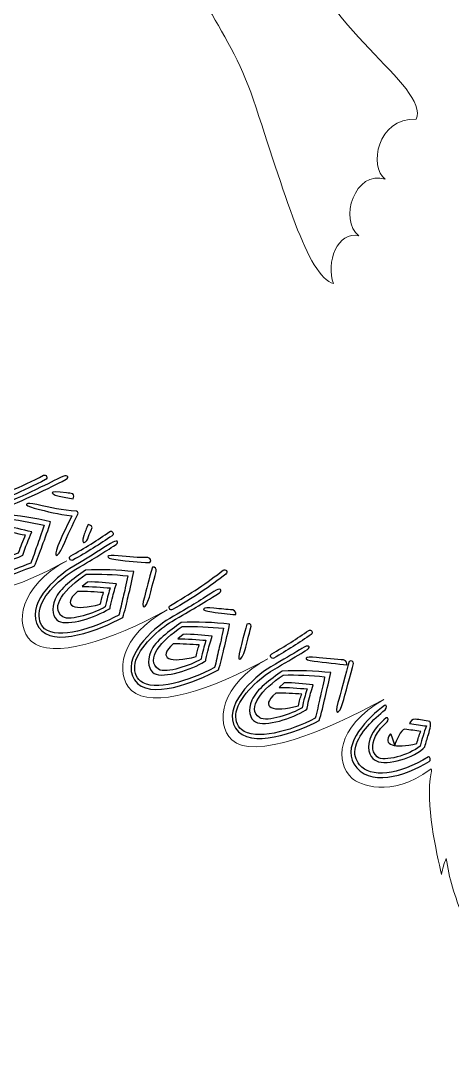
# Model space of a CAD drawing. Header units: centimetres. Extents: x -27.2 to 31.2, y -37.1 to 12.1.
# Drawn here: x -20.56 to -17.2, y -19.87 to -11.71 of the extents above; entities that cross this region are included whole.
import ezdxf

# ---------------------------------------------------------------- set-up
doc = ezdxf.new("R2010")
doc.units = ezdxf.units.CM
doc.header["$MEASUREMENT"] = 0
doc.layers.add('engrav 3', color=7, linetype='Continuous')
doc.layers.add('layer 3', color=7, linetype='Continuous')

msp = doc.modelspace()

# ---------------------------------------------------------------- linework, layer by layer
at = {"layer": 'engrav 3'}
for points, knots in [([(-20.52395, -15.71906), (-20.58523, -15.70758), (-20.67481, -15.68644), (-20.73947, -15.68077), (-20.73947, -15.68077), (-20.73947, -15.68077), (-20.69532, -15.65087), (-20.69532, -15.65087), (-20.69532, -15.65087), (-20.6169, -15.65769), (-20.54637, -15.67883), (-20.47313, -15.69435), (-20.47313, -15.69435), (-20.49865, -15.7549), (-20.52289, -15.81386), (-20.54281, -15.87673), (-20.54281, -15.87673), (-20.54281, -15.87673), (-20.55343, -15.88182), (-20.55343, -15.88182), (-20.55343, -15.88182), (-20.65627, -15.93104), (-20.88324, -15.97603), (-20.95189, -15.92418), (-20.95189, -15.92418), (-20.99073, -15.89875), (-21.00133, -15.82699), (-20.95926, -15.75545), (-20.95926, -15.75545), (-20.91458, -15.67656), (-20.80028, -15.61163), (-20.70022, -15.55709), (-20.70022, -15.55709), (-20.5782, -15.56534), (-20.44682, -15.5898), (-20.32666, -15.61636), (-20.32666, -15.61636), (-20.34484, -15.67344), (-20.37056, -15.74657), (-20.39209, -15.80374), (-20.39209, -15.80374), (-20.40861, -15.84757), (-20.43057, -15.91719), (-20.45219, -15.96086), (-20.45219, -15.96086), (-20.56163, -16.00203), (-20.73568, -16.07525), (-20.87738, -16.08891), (-20.87738, -16.08891), (-20.97282, -16.09811), (-21.0536, -16.08028), (-21.09004, -16.00741), (-21.09004, -16.00741), (-21.13443, -15.91866), (-21.10847, -15.8243), (-21.05318, -15.74145), (-21.05318, -15.74145), (-20.9837, -15.63738), (-20.86792, -15.55148), (-20.78719, -15.51775), (-20.78719, -15.51775), (-20.67575, -15.47126), (-20.5658, -15.425), (-20.48215, -15.385), (-20.48215, -15.385), (-20.36086, -15.32699), (-20.32004, -15.30567), (-20.2498, -15.27054), (-20.2498, -15.27054), (-20.19482, -15.24166), (-20.1775, -15.26758), (-20.20685, -15.28501), (-20.20685, -15.28501), (-20.29709, -15.33341), (-20.32204, -15.34537), (-20.47576, -15.41665), (-20.47576, -15.41665), (-20.57124, -15.46093), (-20.67318, -15.5029), (-20.77432, -15.54358), (-20.77432, -15.54358), (-20.83563, -15.56823), (-20.92643, -15.63447), (-20.98712, -15.70244), (-20.98712, -15.70244), (-21.02725, -15.74739), (-21.05638, -15.80118), (-21.06983, -15.85316), (-21.06983, -15.85316), (-21.09705, -15.95852), (-21.05802, -16.04461), (-20.94555, -16.05767), (-20.94555, -16.05767), (-20.82225, -16.07199), (-20.63953, -15.9985), (-20.48144, -15.93834), (-20.48144, -15.93834), (-20.46245, -15.89943), (-20.44708, -15.8421), (-20.43267, -15.80393), (-20.43267, -15.80393), (-20.41793, -15.76473), (-20.39748, -15.70614), (-20.37741, -15.64302), (-20.37741, -15.64302), (-20.4807, -15.62066), (-20.59237, -15.59752), (-20.69737, -15.58993), (-20.69737, -15.58993), (-20.86994, -15.67545), (-21.01469, -15.80935), (-20.91498, -15.89705), (-20.91498, -15.89705), (-20.85943, -15.93906), (-20.66244, -15.89771), (-20.57831, -15.86116), (-20.57831, -15.86116), (-20.5624, -15.81195), (-20.54392, -15.76654), (-20.52395, -15.71906)], [0, 0, 0, 0, 0.0322581, 0.0322581, 0.0322581, 0.0322581, 0.0645161, 0.0645161, 0.0645161, 0.0645161, 0.0967742, 0.0967742, 0.0967742, 0.0967742, 0.1290323, 0.1290323, 0.1290323, 0.1290323, 0.1612903, 0.1612903, 0.1612903, 0.1612903, 0.1935484, 0.1935484, 0.1935484, 0.1935484, 0.2258065, 0.2258065, 0.2258065, 0.2258065, 0.2580645, 0.2580645, 0.2580645, 0.2580645, 0.2903226, 0.2903226, 0.2903226, 0.2903226, 0.3225806, 0.3225806, 0.3225806, 0.3225806, 0.3548387, 0.3548387, 0.3548387, 0.3548387, 0.3870968, 0.3870968, 0.3870968, 0.3870968, 0.4193548, 0.4193548, 0.4193548, 0.4193548, 0.4516129, 0.4516129, 0.4516129, 0.4516129, 0.483871, 0.483871, 0.483871, 0.483871, 0.516129, 0.516129, 0.516129, 0.516129, 0.5483871, 0.5483871, 0.5483871, 0.5483871, 0.5806452, 0.5806452, 0.5806452, 0.5806452, 0.6129032, 0.6129032, 0.6129032, 0.6129032, 0.6451613, 0.6451613, 0.6451613, 0.6451613, 0.6774194, 0.6774194, 0.6774194, 0.6774194, 0.7096774, 0.7096774, 0.7096774, 0.7096774, 0.7419355, 0.7419355, 0.7419355, 0.7419355, 0.7741935, 0.7741935, 0.7741935, 0.7741935, 0.8064516, 0.8064516, 0.8064516, 0.8064516, 0.8387097, 0.8387097, 0.8387097, 0.8387097, 0.8709677, 0.8709677, 0.8709677, 0.8709677, 0.9032258, 0.9032258, 0.9032258, 0.9032258, 0.9354839, 0.9354839, 0.9354839, 0.9354839, 1, 1, 1, 1]), ([(-20.94383, -15.50165), (-20.95296, -15.50515), (-20.95766, -15.51586), (-20.95437, -15.52555), (-20.95437, -15.52555), (-20.95107, -15.53524), (-20.94098, -15.54024), (-20.93185, -15.53674), (-20.93185, -15.53674), (-20.84292, -15.50255), (-20.73762, -15.46003), (-20.62871, -15.41203), (-20.62871, -15.41203), (-20.54173, -15.37371), (-20.45204, -15.33171), (-20.36605, -15.28742), (-20.36605, -15.28742), (-20.35733, -15.28295), (-20.35367, -15.27176), (-20.35788, -15.2625), (-20.35788, -15.2625), (-20.36209, -15.25324), (-20.37262, -15.24935), (-20.38134, -15.25382), (-20.38134, -15.25382), (-20.46631, -15.29758), (-20.55546, -15.33933), (-20.6422, -15.37754), (-20.6422, -15.37754), (-20.7509, -15.42544), (-20.85559, -15.46772), (-20.94383, -15.50165)], [0, 0, 0, 0, 0.1111111, 0.1111111, 0.1111111, 0.1111111, 0.2222222, 0.2222222, 0.2222222, 0.2222222, 0.3333333, 0.3333333, 0.3333333, 0.3333333, 0.4444444, 0.4444444, 0.4444444, 0.4444444, 0.5555556, 0.5555556, 0.5555556, 0.5555556, 0.6666667, 0.6666667, 0.6666667, 0.6666667, 0.7777778, 0.7777778, 0.7777778, 0.7777778, 1, 1, 1, 1]), ([(-20.22227, -15.42518), (-20.33926, -15.40503), (-20.35558, -15.36775), (-20.20258, -15.39069), (-20.20258, -15.39069), (-20.18605, -15.39317), (-20.16964, -15.39552), (-20.15335, -15.39774), (-20.15335, -15.39774), (-20.14732, -15.40843), (-20.14194, -15.42336), (-20.15206, -15.43727), (-20.15206, -15.43727), (-20.15206, -15.43727), (-20.22227, -15.42518), (-20.22227, -15.42518)], [0, 0, 0, 0, 0.2, 0.2, 0.2, 0.2, 0.4, 0.4, 0.4, 0.4, 0.6, 0.6, 0.6, 0.6, 1, 1, 1, 1]), ([(-20.45404, -15.50944), (-20.55103, -15.4852), (-20.52394, -15.45949), (-20.43367, -15.48216), (-20.43367, -15.48216), (-20.32047, -15.51059), (-20.23974, -15.52418), (-20.1249, -15.53459), (-20.1249, -15.53459), (-20.11479, -15.54047), (-20.11102, -15.54793), (-20.11351, -15.55652), (-20.11351, -15.55652), (-20.15565, -15.63935), (-20.1947, -15.72192), (-20.23082, -15.80784), (-20.23082, -15.80784), (-20.27136, -15.90426), (-20.31117, -15.90195), (-20.26996, -15.80409), (-20.26996, -15.80409), (-20.24411, -15.74272), (-20.21421, -15.6755), (-20.16051, -15.57001), (-20.16051, -15.57001), (-20.27267, -15.55818), (-20.34389, -15.53696), (-20.45404, -15.50944)], [0, 0, 0, 0, 0.125, 0.125, 0.125, 0.125, 0.25, 0.25, 0.25, 0.25, 0.375, 0.375, 0.375, 0.375, 0.5, 0.5, 0.5, 0.5, 0.625, 0.625, 0.625, 0.625, 0.75, 0.75, 0.75, 0.75, 1, 1, 1, 1]), ([(-20.06764, -15.72378), (-20.0586, -15.69546), (-20.04862, -15.66902), (-20.03523, -15.63745), (-20.03523, -15.63745), (-20.02171, -15.63944), (-20.00997, -15.64547), (-20.00335, -15.66027), (-20.00335, -15.66027), (-20.01488, -15.68755), (-20.0249, -15.71309), (-20.0308, -15.73156), (-20.0308, -15.73156), (-20.04314, -15.78063), (-20.0962, -15.81054), (-20.06764, -15.72378)], [0, 0, 0, 0, 0.2, 0.2, 0.2, 0.2, 0.4, 0.4, 0.4, 0.4, 0.6, 0.6, 0.6, 0.6, 1, 1, 1, 1]), ([(-19.72224, -16.19914), (-19.73385, -16.24476), (-19.74805, -16.31669), (-19.76477, -16.36281), (-19.76477, -16.36281), (-19.93909, -16.45439), (-20.30953, -16.60781), (-20.41917, -16.43945), (-20.41917, -16.43945), (-20.52734, -16.27335), (-20.30849, -16.0564), (-20.145, -15.96119), (-20.145, -15.96119), (-19.98222, -15.8664), (-19.93263, -15.82927), (-19.86059, -15.78529), (-19.86059, -15.78529), (-19.80915, -15.74964), (-19.78911, -15.77321), (-19.81635, -15.79421), (-19.81635, -15.79421), (-19.92634, -15.86159), (-19.95995, -15.88826), (-20.12941, -15.98521), (-20.12941, -15.98521), (-20.24604, -16.05193), (-20.39456, -16.18839), (-20.41378, -16.31072), (-20.41378, -16.31072), (-20.4223, -16.36487), (-20.40974, -16.42113), (-20.37324, -16.4497), (-20.37324, -16.4497), (-20.26382, -16.53527), (-19.99318, -16.44854), (-19.79627, -16.34411), (-19.79627, -16.34411), (-19.78166, -16.30309), (-19.77264, -16.2442), (-19.76251, -16.20442), (-19.76251, -16.20442), (-19.75214, -16.16364), (-19.73825, -16.10285), (-19.72522, -16.03764), (-19.72522, -16.03764), (-19.8302, -16.02848), (-19.9436, -16.01963), (-20.04869, -16.02537), (-20.04869, -16.02537), (-20.21066, -16.13216), (-20.33977, -16.28348), (-20.23121, -16.35799), (-20.23121, -16.35799), (-20.17147, -16.39268), (-19.9804, -16.32669), (-19.90086, -16.27974), (-19.90086, -16.27974), (-19.88828, -16.21826), (-19.8765, -16.17894), (-19.86497, -16.14046), (-19.86497, -16.14046), (-19.86497, -16.14046), (-19.8624, -16.13173), (-19.8624, -16.13173), (-19.8624, -16.13173), (-19.9245, -16.12806), (-20.01575, -16.11837), (-20.08056, -16.12096), (-20.08056, -16.12096), (-20.08056, -16.12096), (-20.04, -16.08566), (-20.04, -16.08566), (-20.04, -16.08566), (-19.96138, -16.0825), (-19.88904, -16.09458), (-19.81466, -16.10073), (-19.81466, -16.10073), (-19.81466, -16.10073), (-19.82521, -16.13652), (-19.82521, -16.13652), (-19.82521, -16.13652), (-19.83698, -16.17589), (-19.84894, -16.21601), (-19.86217, -16.28195), (-19.86217, -16.28195), (-19.86217, -16.28195), (-19.8639, -16.2907), (-19.8639, -16.2907), (-19.8639, -16.2907), (-19.8639, -16.2907), (-19.87391, -16.2971), (-19.87391, -16.2971), (-19.87391, -16.2971), (-19.97061, -16.359), (-20.19106, -16.43239), (-20.26487, -16.3896), (-20.26487, -16.3896), (-20.30622, -16.36923), (-20.32602, -16.29544), (-20.29208, -16.21904), (-20.29208, -16.21904), (-20.25631, -16.13504), (-20.14848, -16.05998), (-20.05508, -15.99312), (-20.05508, -15.99312), (-19.93303, -15.98587), (-19.79993, -15.99354), (-19.67774, -16.00472), (-19.67774, -16.00472), (-19.68954, -16.06372), (-19.7071, -16.13959), (-19.72224, -16.19914)], [0, 0, 0, 0, 0.0344828, 0.0344828, 0.0344828, 0.0344828, 0.0689655, 0.0689655, 0.0689655, 0.0689655, 0.1034483, 0.1034483, 0.1034483, 0.1034483, 0.137931, 0.137931, 0.137931, 0.137931, 0.1724138, 0.1724138, 0.1724138, 0.1724138, 0.2068966, 0.2068966, 0.2068966, 0.2068966, 0.2413793, 0.2413793, 0.2413793, 0.2413793, 0.2758621, 0.2758621, 0.2758621, 0.2758621, 0.3103448, 0.3103448, 0.3103448, 0.3103448, 0.3448276, 0.3448276, 0.3448276, 0.3448276, 0.3793103, 0.3793103, 0.3793103, 0.3793103, 0.4137931, 0.4137931, 0.4137931, 0.4137931, 0.4482759, 0.4482759, 0.4482759, 0.4482759, 0.4827586, 0.4827586, 0.4827586, 0.4827586, 0.5172414, 0.5172414, 0.5172414, 0.5172414, 0.5517241, 0.5517241, 0.5517241, 0.5517241, 0.5862069, 0.5862069, 0.5862069, 0.5862069, 0.6206897, 0.6206897, 0.6206897, 0.6206897, 0.6551724, 0.6551724, 0.6551724, 0.6551724, 0.6896552, 0.6896552, 0.6896552, 0.6896552, 0.7241379, 0.7241379, 0.7241379, 0.7241379, 0.7586207, 0.7586207, 0.7586207, 0.7586207, 0.7931034, 0.7931034, 0.7931034, 0.7931034, 0.8275862, 0.8275862, 0.8275862, 0.8275862, 0.862069, 0.862069, 0.862069, 0.862069, 0.8965517, 0.8965517, 0.8965517, 0.8965517, 0.9310345, 0.9310345, 0.9310345, 0.9310345, 1, 1, 1, 1]), ([(-20.17023, -15.88198), (-20.17881, -15.88673), (-20.18214, -15.89801), (-20.17767, -15.90712), (-20.17767, -15.90712), (-20.17319, -15.91623), (-20.16257, -15.91976), (-20.15399, -15.91501), (-20.15399, -15.91501), (-20.09909, -15.88452), (-20.04577, -15.85327), (-19.99489, -15.82173), (-19.99489, -15.82173), (-19.94365, -15.78999), (-19.89394, -15.7574), (-19.8466, -15.72454), (-19.8466, -15.72454), (-19.83848, -15.71889), (-19.83619, -15.70729), (-19.84151, -15.69867), (-19.84151, -15.69867), (-19.84683, -15.69005), (-19.85775, -15.68761), (-19.86587, -15.69326), (-19.86587, -15.69326), (-19.91258, -15.72568), (-19.96177, -15.75793), (-20.01264, -15.78944), (-20.01264, -15.78944), (-20.06448, -15.82158), (-20.11731, -15.85259), (-20.17023, -15.88198)], [0, 0, 0, 0, 0.1111111, 0.1111111, 0.1111111, 0.1111111, 0.2222222, 0.2222222, 0.2222222, 0.2222222, 0.3333333, 0.3333333, 0.3333333, 0.3333333, 0.4444444, 0.4444444, 0.4444444, 0.4444444, 0.5555556, 0.5555556, 0.5555556, 0.5555556, 0.6666667, 0.6666667, 0.6666667, 0.6666667, 0.7777778, 0.7777778, 0.7777778, 0.7777778, 1, 1, 1, 1]), ([(-19.55364, -15.93409), (-19.64773, -15.93366), (-19.71679, -15.92277), (-19.81732, -15.91077), (-19.81732, -15.91077), (-19.91628, -15.89896), (-19.89214, -15.86999), (-19.80007, -15.88108), (-19.80007, -15.88108), (-19.71373, -15.89148), (-19.64484, -15.89591), (-19.56819, -15.89578), (-19.56819, -15.89578), (-19.54694, -15.90201), (-19.53918, -15.9164), (-19.55364, -15.93409)], [0, 0, 0, 0, 0.2, 0.2, 0.2, 0.2, 0.4, 0.4, 0.4, 0.4, 0.6, 0.6, 0.6, 0.6, 1, 1, 1, 1]), ([(-19.50443, -16.00468), (-19.52859, -16.08502), (-19.54254, -16.15363), (-19.55695, -16.2026), (-19.55695, -16.2026), (-19.58665, -16.3035), (-19.62643, -16.30625), (-19.59624, -16.20387), (-19.59624, -16.20387), (-19.57982, -16.14823), (-19.56361, -16.06263), (-19.53287, -15.97012), (-19.53287, -15.97012), (-19.51315, -15.96593), (-19.50225, -15.98046), (-19.50443, -16.00468)], [0, 0, 0, 0, 0.2, 0.2, 0.2, 0.2, 0.4, 0.4, 0.4, 0.4, 0.6, 0.6, 0.6, 0.6, 1, 1, 1, 1]), ([(-19.3939, -16.2682), (-19.40245, -16.27305), (-19.40569, -16.28434), (-19.40112, -16.29342), (-19.40112, -16.29342), (-19.39656, -16.30249), (-19.38592, -16.30593), (-19.37738, -16.30109), (-19.37738, -16.30109), (-19.30136, -16.2579), (-19.22701, -16.21214), (-19.15658, -16.16517), (-19.15658, -16.16517), (-19.08683, -16.11867), (-19.02087, -16.07099), (-18.96086, -16.02339), (-18.96086, -16.02339), (-18.95308, -16.01722), (-18.95147, -16.00549), (-18.95729, -15.99722), (-18.95729, -15.99722), (-18.9631, -15.98895), (-18.97415, -15.98725), (-18.98193, -15.99342), (-18.98193, -15.99342), (-19.04176, -16.04088), (-19.1069, -16.088), (-19.17529, -16.1336), (-19.17529, -16.1336), (-19.24526, -16.18027), (-19.31887, -16.22557), (-19.3939, -16.2682)], [0, 0, 0, 0, 0.1111111, 0.1111111, 0.1111111, 0.1111111, 0.2222222, 0.2222222, 0.2222222, 0.2222222, 0.3333333, 0.3333333, 0.3333333, 0.3333333, 0.4444444, 0.4444444, 0.4444444, 0.4444444, 0.5555556, 0.5555556, 0.5555556, 0.5555556, 0.6666667, 0.6666667, 0.6666667, 0.6666667, 0.7777778, 0.7777778, 0.7777778, 0.7777778, 1, 1, 1, 1]), ([(-19.9142, -16.16819), (-19.92662, -16.19867), (-19.93116, -16.21977), (-19.93958, -16.25844), (-19.93958, -16.25844), (-20.13968, -16.31423), (-20.24687, -16.27372), (-20.11743, -16.16014), (-20.11743, -16.16014), (-20.04867, -16.15805), (-19.97552, -16.16441), (-19.9142, -16.16819)], [0, 0, 0, 0, 0.25, 0.25, 0.25, 0.25, 0.5, 0.5, 0.5, 0.5, 1, 1, 1, 1]), ([(-18.97644, -16.60744), (-18.98805, -16.65306), (-19.00225, -16.72498), (-19.01897, -16.77111), (-19.01897, -16.77111), (-19.19329, -16.86269), (-19.56373, -17.01611), (-19.67337, -16.84774), (-19.67337, -16.84774), (-19.78154, -16.68164), (-19.53618, -16.4485), (-19.3992, -16.36949), (-19.3992, -16.36949), (-19.22978, -16.27174), (-19.18306, -16.2422), (-19.05572, -16.16095), (-19.05572, -16.16095), (-19.00429, -16.12533), (-18.98424, -16.1489), (-19.01148, -16.16991), (-19.01148, -16.16991), (-19.16916, -16.27013), (-19.21477, -16.29459), (-19.38361, -16.39351), (-19.38361, -16.39351), (-19.47248, -16.44556), (-19.64296, -16.59432), (-19.66798, -16.71901), (-19.66798, -16.71901), (-19.67876, -16.77273), (-19.66394, -16.82943), (-19.62744, -16.85799), (-19.62744, -16.85799), (-19.51802, -16.94357), (-19.24738, -16.85683), (-19.05047, -16.7524), (-19.05047, -16.7524), (-19.03586, -16.71138), (-19.02684, -16.6525), (-19.01671, -16.61271), (-19.01671, -16.61271), (-19.00634, -16.57193), (-18.99245, -16.51114), (-18.97942, -16.44594), (-18.97942, -16.44594), (-19.0844, -16.43677), (-19.1978, -16.42792), (-19.30289, -16.43367), (-19.30289, -16.43367), (-19.46486, -16.54045), (-19.59397, -16.69178), (-19.48541, -16.76628), (-19.48541, -16.76628), (-19.42567, -16.80098), (-19.2346, -16.73499), (-19.15506, -16.68804), (-19.15506, -16.68804), (-19.14248, -16.62655), (-19.1307, -16.58724), (-19.11917, -16.54876), (-19.11917, -16.54876), (-19.11917, -16.54876), (-19.1166, -16.54002), (-19.1166, -16.54002), (-19.1166, -16.54002), (-19.1787, -16.53636), (-19.26995, -16.52667), (-19.33476, -16.52925), (-19.33476, -16.52925), (-19.33476, -16.52925), (-19.2942, -16.49395), (-19.2942, -16.49395), (-19.2942, -16.49395), (-19.21558, -16.49079), (-19.14324, -16.50288), (-19.06886, -16.50903), (-19.06886, -16.50903), (-19.06886, -16.50903), (-19.07941, -16.54481), (-19.07941, -16.54481), (-19.07941, -16.54481), (-19.09118, -16.58419), (-19.10314, -16.62431), (-19.11637, -16.69024), (-19.11637, -16.69024), (-19.11637, -16.69024), (-19.1181, -16.699), (-19.1181, -16.699), (-19.1181, -16.699), (-19.1181, -16.699), (-19.12811, -16.7054), (-19.12811, -16.7054), (-19.12811, -16.7054), (-19.22481, -16.76729), (-19.44526, -16.84069), (-19.51907, -16.79789), (-19.51907, -16.79789), (-19.56042, -16.77752), (-19.58022, -16.70373), (-19.54628, -16.62734), (-19.54628, -16.62734), (-19.51051, -16.54333), (-19.40268, -16.46827), (-19.30928, -16.40142), (-19.30928, -16.40142), (-19.18723, -16.39416), (-19.05413, -16.40183), (-18.93194, -16.41302), (-18.93194, -16.41302), (-18.94374, -16.47201), (-18.9613, -16.54788), (-18.97644, -16.60744)], [0, 0, 0, 0, 0.0344828, 0.0344828, 0.0344828, 0.0344828, 0.0689655, 0.0689655, 0.0689655, 0.0689655, 0.1034483, 0.1034483, 0.1034483, 0.1034483, 0.137931, 0.137931, 0.137931, 0.137931, 0.1724138, 0.1724138, 0.1724138, 0.1724138, 0.2068966, 0.2068966, 0.2068966, 0.2068966, 0.2413793, 0.2413793, 0.2413793, 0.2413793, 0.2758621, 0.2758621, 0.2758621, 0.2758621, 0.3103448, 0.3103448, 0.3103448, 0.3103448, 0.3448276, 0.3448276, 0.3448276, 0.3448276, 0.3793103, 0.3793103, 0.3793103, 0.3793103, 0.4137931, 0.4137931, 0.4137931, 0.4137931, 0.4482759, 0.4482759, 0.4482759, 0.4482759, 0.4827586, 0.4827586, 0.4827586, 0.4827586, 0.5172414, 0.5172414, 0.5172414, 0.5172414, 0.5517241, 0.5517241, 0.5517241, 0.5517241, 0.5862069, 0.5862069, 0.5862069, 0.5862069, 0.6206897, 0.6206897, 0.6206897, 0.6206897, 0.6551724, 0.6551724, 0.6551724, 0.6551724, 0.6896552, 0.6896552, 0.6896552, 0.6896552, 0.7241379, 0.7241379, 0.7241379, 0.7241379, 0.7586207, 0.7586207, 0.7586207, 0.7586207, 0.7931034, 0.7931034, 0.7931034, 0.7931034, 0.8275862, 0.8275862, 0.8275862, 0.8275862, 0.862069, 0.862069, 0.862069, 0.862069, 0.8965517, 0.8965517, 0.8965517, 0.8965517, 0.9310345, 0.9310345, 0.9310345, 0.9310345, 1, 1, 1, 1]), ([(-18.88368, -16.33969), (-18.94397, -16.33563), (-18.99973, -16.32763), (-19.07152, -16.31906), (-19.07152, -16.31906), (-19.17048, -16.30726), (-19.14636, -16.2783), (-19.05427, -16.28938), (-19.05427, -16.28938), (-19.0005, -16.29587), (-18.95406, -16.30004), (-18.90817, -16.30223), (-18.90817, -16.30223), (-18.88372, -16.31229), (-18.88227, -16.32667), (-18.88368, -16.33969)], [0, 0, 0, 0, 0.2, 0.2, 0.2, 0.2, 0.4, 0.4, 0.4, 0.4, 0.6, 0.6, 0.6, 0.6, 1, 1, 1, 1]), ([(-18.7639, -16.43094), (-18.78485, -16.50353), (-18.79781, -16.56563), (-18.81115, -16.6109), (-18.81115, -16.6109), (-18.84085, -16.71179), (-18.88065, -16.71454), (-18.85044, -16.61217), (-18.85044, -16.61217), (-18.83575, -16.56247), (-18.82267, -16.4948), (-18.79818, -16.415), (-18.79818, -16.415), (-18.77993, -16.40398), (-18.76691, -16.41489), (-18.7639, -16.43094)], [0, 0, 0, 0, 0.2, 0.2, 0.2, 0.2, 0.4, 0.4, 0.4, 0.4, 0.6, 0.6, 0.6, 0.6, 1, 1, 1, 1]), ([(-18.60434, -16.64571), (-18.61288, -16.65059), (-18.61609, -16.66193), (-18.61149, -16.671), (-18.61149, -16.671), (-18.60689, -16.68007), (-18.59622, -16.68347), (-18.58767, -16.67859), (-18.58767, -16.67859), (-18.53723, -16.64975), (-18.48697, -16.61948), (-18.43763, -16.58823), (-18.43763, -16.58823), (-18.38863, -16.55723), (-18.34113, -16.52558), (-18.29593, -16.49386), (-18.29593, -16.49386), (-18.28784, -16.48817), (-18.28562, -16.47658), (-18.29098, -16.46799), (-18.29098, -16.46799), (-18.29633, -16.45941), (-18.30726, -16.45705), (-18.31534, -16.46273), (-18.31534, -16.46273), (-18.36064, -16.49453), (-18.40769, -16.52588), (-18.45567, -16.55624), (-18.45567, -16.55624), (-18.5038, -16.58673), (-18.55362, -16.6167), (-18.60434, -16.64571)], [0, 0, 0, 0, 0.1111111, 0.1111111, 0.1111111, 0.1111111, 0.2222222, 0.2222222, 0.2222222, 0.2222222, 0.3333333, 0.3333333, 0.3333333, 0.3333333, 0.4444444, 0.4444444, 0.4444444, 0.4444444, 0.5555556, 0.5555556, 0.5555556, 0.5555556, 0.6666667, 0.6666667, 0.6666667, 0.6666667, 0.7777778, 0.7777778, 0.7777778, 0.7777778, 1, 1, 1, 1]), ([(-19.1684, -16.57648), (-19.18082, -16.60697), (-19.18536, -16.62807), (-19.19378, -16.66673), (-19.19378, -16.66673), (-19.39388, -16.72253), (-19.50107, -16.68201), (-19.37163, -16.56844), (-19.37163, -16.56844), (-19.30287, -16.56634), (-19.22972, -16.5727), (-19.1684, -16.57648)], [0, 0, 0, 0, 0.25, 0.25, 0.25, 0.25, 0.5, 0.5, 0.5, 0.5, 1, 1, 1, 1]), ([(-18.18894, -16.98567), (-18.20055, -17.03129), (-18.21767, -17.12022), (-18.23439, -17.16635), (-18.23439, -17.16635), (-18.40872, -17.25793), (-18.77623, -17.39432), (-18.88587, -17.22598), (-18.88587, -17.22598), (-18.99402, -17.05988), (-18.74868, -16.82674), (-18.6117, -16.74773), (-18.6117, -16.74773), (-18.50503, -16.68619), (-18.44776, -16.65025), (-18.38689, -16.6143), (-18.38689, -16.6143), (-18.37986, -16.61015), (-18.3772, -16.60835), (-18.36925, -16.60328), (-18.36925, -16.60328), (-18.31783, -16.56767), (-18.29778, -16.59124), (-18.32501, -16.61224), (-18.32501, -16.61224), (-18.35088, -16.62753), (-18.36509, -16.63609), (-18.37524, -16.64214), (-18.37524, -16.64214), (-18.43849, -16.67979), (-18.49523, -16.71265), (-18.59611, -16.77174), (-18.59611, -16.77174), (-18.68496, -16.8238), (-18.85546, -16.97256), (-18.88048, -17.09725), (-18.88048, -17.09725), (-18.89126, -17.15097), (-18.87644, -17.20768), (-18.83994, -17.23623), (-18.83994, -17.23623), (-18.73053, -17.3218), (-18.4628, -17.25207), (-18.26589, -17.14764), (-18.26589, -17.14764), (-18.25129, -17.10662), (-18.23934, -17.03073), (-18.22921, -16.99095), (-18.22921, -16.99095), (-18.21883, -16.95017), (-18.20495, -16.88938), (-18.19191, -16.82417), (-18.19191, -16.82417), (-18.2969, -16.81501), (-18.4103, -16.80616), (-18.51539, -16.8119), (-18.51539, -16.8119), (-18.67736, -16.91869), (-18.80646, -17.07001), (-18.69791, -17.14452), (-18.69791, -17.14452), (-18.63817, -17.17921), (-18.4471, -17.11322), (-18.36756, -17.06627), (-18.36756, -17.06627), (-18.35498, -17.00479), (-18.3432, -16.96547), (-18.33167, -16.92699), (-18.33167, -16.92699), (-18.33167, -16.92699), (-18.3291, -16.91826), (-18.3291, -16.91826), (-18.3291, -16.91826), (-18.3912, -16.91459), (-18.48244, -16.9049), (-18.54726, -16.90749), (-18.54726, -16.90749), (-18.54726, -16.90749), (-18.5067, -16.87219), (-18.5067, -16.87219), (-18.5067, -16.87219), (-18.42808, -16.86903), (-18.35574, -16.88111), (-18.28136, -16.88727), (-18.28136, -16.88727), (-18.28136, -16.88727), (-18.29191, -16.92305), (-18.29191, -16.92305), (-18.29191, -16.92305), (-18.30368, -16.96242), (-18.31564, -17.00254), (-18.32887, -17.06848), (-18.32887, -17.06848), (-18.32887, -17.06848), (-18.3306, -17.07723), (-18.3306, -17.07723), (-18.3306, -17.07723), (-18.3306, -17.07723), (-18.34061, -17.08363), (-18.34061, -17.08363), (-18.34061, -17.08363), (-18.43731, -17.14553), (-18.65776, -17.21893), (-18.73157, -17.17613), (-18.73157, -17.17613), (-18.77292, -17.15576), (-18.79272, -17.08197), (-18.75877, -17.00557), (-18.75877, -17.00557), (-18.72301, -16.92157), (-18.61517, -16.84651), (-18.52178, -16.77965), (-18.52178, -16.77965), (-18.39973, -16.7724), (-18.26663, -16.78007), (-18.14444, -16.79125), (-18.14444, -16.79125), (-18.15624, -16.85025), (-18.1738, -16.92612), (-18.18894, -16.98567)], [0, 0, 0, 0, 0.0322581, 0.0322581, 0.0322581, 0.0322581, 0.0645161, 0.0645161, 0.0645161, 0.0645161, 0.0967742, 0.0967742, 0.0967742, 0.0967742, 0.1290323, 0.1290323, 0.1290323, 0.1290323, 0.1612903, 0.1612903, 0.1612903, 0.1612903, 0.1935484, 0.1935484, 0.1935484, 0.1935484, 0.2258065, 0.2258065, 0.2258065, 0.2258065, 0.2580645, 0.2580645, 0.2580645, 0.2580645, 0.2903226, 0.2903226, 0.2903226, 0.2903226, 0.3225806, 0.3225806, 0.3225806, 0.3225806, 0.3548387, 0.3548387, 0.3548387, 0.3548387, 0.3870968, 0.3870968, 0.3870968, 0.3870968, 0.4193548, 0.4193548, 0.4193548, 0.4193548, 0.4516129, 0.4516129, 0.4516129, 0.4516129, 0.483871, 0.483871, 0.483871, 0.483871, 0.516129, 0.516129, 0.516129, 0.516129, 0.5483871, 0.5483871, 0.5483871, 0.5483871, 0.5806452, 0.5806452, 0.5806452, 0.5806452, 0.6129032, 0.6129032, 0.6129032, 0.6129032, 0.6451613, 0.6451613, 0.6451613, 0.6451613, 0.6774194, 0.6774194, 0.6774194, 0.6774194, 0.7096774, 0.7096774, 0.7096774, 0.7096774, 0.7419355, 0.7419355, 0.7419355, 0.7419355, 0.7741935, 0.7741935, 0.7741935, 0.7741935, 0.8064516, 0.8064516, 0.8064516, 0.8064516, 0.8387097, 0.8387097, 0.8387097, 0.8387097, 0.8709677, 0.8709677, 0.8709677, 0.8709677, 0.9032258, 0.9032258, 0.9032258, 0.9032258, 0.9354839, 0.9354839, 0.9354839, 0.9354839, 1, 1, 1, 1]), ([(-18.01916, -16.73022), (-18.07945, -16.72616), (-18.20148, -16.71118), (-18.27327, -16.70263), (-18.27327, -16.70263), (-18.37221, -16.69082), (-18.34809, -16.66187), (-18.25602, -16.67294), (-18.25602, -16.67294), (-18.20226, -16.67941), (-18.08954, -16.69056), (-18.04365, -16.69275), (-18.04365, -16.69275), (-18.01919, -16.70281), (-18.01775, -16.7172), (-18.01916, -16.73022)], [0, 0, 0, 0, 0.2, 0.2, 0.2, 0.2, 0.4, 0.4, 0.4, 0.4, 0.6, 0.6, 0.6, 0.6, 1, 1, 1, 1]), ([(-17.96636, -16.72053), (-17.98731, -16.79312), (-18.03589, -16.97877), (-18.0492, -17.02398), (-18.0492, -17.02398), (-18.07885, -17.12484), (-18.11866, -17.12757), (-18.08848, -17.02525), (-18.08848, -17.02525), (-18.07384, -16.97559), (-18.02513, -16.78439), (-18.00064, -16.70459), (-18.00064, -16.70459), (-17.98239, -16.69357), (-17.96937, -16.70448), (-17.96636, -16.72053)], [0, 0, 0, 0, 0.2, 0.2, 0.2, 0.2, 0.4, 0.4, 0.4, 0.4, 0.6, 0.6, 0.6, 0.6, 1, 1, 1, 1]), ([(-18.37015, -16.96005), (-18.38257, -16.99054), (-18.38712, -17.01164), (-18.39554, -17.0503), (-18.39554, -17.0503), (-18.59564, -17.1061), (-18.70282, -17.06558), (-18.57339, -16.952), (-18.57339, -16.952), (-18.50462, -16.94991), (-18.43148, -16.95627), (-18.37015, -16.96005)], [0, 0, 0, 0, 0.25, 0.25, 0.25, 0.25, 0.5, 0.5, 0.5, 0.5, 1, 1, 1, 1]), ([(-17.37808, -17.48585), (-17.56339, -17.59871), (-17.85292, -17.68956), (-17.96451, -17.50307), (-17.96451, -17.50307), (-18.05749, -17.34764), (-17.85373, -17.14074), (-17.72466, -17.04708), (-17.72466, -17.04708), (-17.71066, -17.03782), (-17.70255, -17.069), (-17.72063, -17.08245), (-17.72063, -17.08245), (-17.81118, -17.15157), (-17.92159, -17.26372), (-17.94936, -17.36514), (-17.94936, -17.36514), (-17.96685, -17.42908), (-17.94999, -17.47242), (-17.91988, -17.51005), (-17.91988, -17.51005), (-17.83631, -17.61461), (-17.61577, -17.59196), (-17.38387, -17.44963), (-17.38387, -17.44963), (-17.36999, -17.44404), (-17.36009, -17.47747), (-17.37808, -17.48585)], [0, 0, 0, 0, 0.125, 0.125, 0.125, 0.125, 0.25, 0.25, 0.25, 0.25, 0.375, 0.375, 0.375, 0.375, 0.5, 0.5, 0.5, 0.5, 0.625, 0.625, 0.625, 0.625, 0.75, 0.75, 0.75, 0.75, 1, 1, 1, 1]), ([(-17.70421, -17.17559), (-17.73483, -17.20342), (-17.76127, -17.232), (-17.78035, -17.26094), (-17.78035, -17.26094), (-17.82678, -17.33134), (-17.83236, -17.40224), (-17.7834, -17.44911), (-17.7834, -17.44911), (-17.72799, -17.49015), (-17.53418, -17.43669), (-17.44812, -17.36428), (-17.44812, -17.36428), (-17.43408, -17.3103), (-17.41736, -17.26013), (-17.39934, -17.20774), (-17.39934, -17.20774), (-17.43651, -17.20288), (-17.48431, -17.19485), (-17.53034, -17.18911), (-17.53034, -17.18911), (-17.52453, -17.1707), (-17.50679, -17.15398), (-17.48776, -17.15398), (-17.48776, -17.15398), (-17.4486, -17.15944), (-17.4106, -17.16728), (-17.37212, -17.17392), (-17.37212, -17.17392), (-17.36004, -17.17703), (-17.3687, -17.2309), (-17.3832, -17.2747), (-17.3832, -17.2747), (-17.39309, -17.3056), (-17.40237, -17.3368), (-17.41065, -17.36911), (-17.41065, -17.36911), (-17.41065, -17.36911), (-17.42323, -17.38463), (-17.42323, -17.38463), (-17.42323, -17.38463), (-17.52642, -17.47129), (-17.73483, -17.52305), (-17.80333, -17.4724), (-17.80333, -17.4724), (-17.84198, -17.44789), (-17.87304, -17.37283), (-17.82394, -17.27437), (-17.82394, -17.27437), (-17.80204, -17.22764), (-17.76016, -17.18541), (-17.71209, -17.14521), (-17.71209, -17.14521), (-17.69205, -17.13526), (-17.69486, -17.17149), (-17.70421, -17.17559)], [0, 0, 0, 0, 0.0666667, 0.0666667, 0.0666667, 0.0666667, 0.1333333, 0.1333333, 0.1333333, 0.1333333, 0.2, 0.2, 0.2, 0.2, 0.2666667, 0.2666667, 0.2666667, 0.2666667, 0.3333333, 0.3333333, 0.3333333, 0.3333333, 0.4, 0.4, 0.4, 0.4, 0.4666667, 0.4666667, 0.4666667, 0.4666667, 0.5333333, 0.5333333, 0.5333333, 0.5333333, 0.6, 0.6, 0.6, 0.6, 0.6666667, 0.6666667, 0.6666667, 0.6666667, 0.7333333, 0.7333333, 0.7333333, 0.7333333, 0.8, 0.8, 0.8, 0.8, 0.8666667, 0.8666667, 0.8666667, 0.8666667, 1, 1, 1, 1]), ([(-17.44247, -17.25003), (-17.4569, -17.28198), (-17.46294, -17.30435), (-17.47411, -17.34535), (-17.47411, -17.34535), (-17.64554, -17.38611), (-17.74436, -17.35437), (-17.68217, -17.27195), (-17.68217, -17.27195), (-17.6722, -17.25877), (-17.65952, -17.31756), (-17.64533, -17.35766), (-17.64533, -17.35766), (-17.64074, -17.33175), (-17.59275, -17.23108), (-17.56933, -17.23353), (-17.56933, -17.23353), (-17.52501, -17.23812), (-17.48131, -17.24483), (-17.44247, -17.25003)], [0, 0, 0, 0, 0.1666667, 0.1666667, 0.1666667, 0.1666667, 0.3333333, 0.3333333, 0.3333333, 0.3333333, 0.5, 0.5, 0.5, 0.5, 0.6666667, 0.6666667, 0.6666667, 0.6666667, 1, 1, 1, 1])]:
    msp.add_open_spline(points, degree=3, knots=knots, dxfattribs=at)
at = {"layer": 'layer 3', "color": 1, "lineweight": 9}
msp.add_open_spline([(-10.63941, -12.94672), (-10.50935, -12.8483), (-10.57554, -12.46799), (-10.87954, -12.47904), (-10.87954, -12.47904), (-10.99437, -12.22294), (-10.07303, -11.71954), (-10.02627, -11.11254), (-10.02627, -11.11254), (-10.09066, -11.21738), (-10.18264, -11.27768), (-10.30475, -11.32673), (-10.30475, -11.32673), (-10.07925, -11.02402), (-9.9481, -10.64807), (-10.0301, -10.28001), (-10.0301, -10.28001), (-10.0718, -10.49699), (-10.27322, -10.66797), (-10.46757, -10.78458), (-10.46757, -10.78458), (-10.32295, -10.61171), (-10.24302, -10.40442), (-10.24302, -10.26058), (-10.24302, -10.26058), (-10.32181, -10.32593), (-10.61662, -10.51156), (-10.66813, -10.54267), (-10.66813, -10.54267), (-10.66986, -10.48163), (-10.59139, -10.25955), (-10.57515, -10.20414), (-10.57515, -10.20414), (-11.06923, -10.34091), (-11.44561, -10.99761), (-11.76933, -11.3456), (-11.76933, -11.3456), (-11.73457, -11.23143), (-11.70205, -11.16194), (-11.70205, -11.0174), (-11.70205, -11.0174), (-11.82118, -11.17813), (-12.03089, -11.30185), (-12.22178, -11.35888), (-12.22178, -11.35888), (-12.16114, -11.29727), (-12.12857, -11.24312), (-12.09826, -11.14854), (-12.09826, -11.14854), (-12.57395, -11.40912), (-13.15186, -10.97782), (-14.17952, -11.05206), (-14.17952, -11.05206), (-15.20718, -10.97782), (-15.78509, -11.40912), (-16.26078, -11.14854), (-16.26078, -11.14854), (-16.23047, -11.24312), (-16.1979, -11.29727), (-16.13726, -11.35888), (-16.13726, -11.35888), (-16.32815, -11.30185), (-16.53786, -11.17813), (-16.65699, -11.0174), (-16.65699, -11.0174), (-16.65699, -11.16194), (-16.62447, -11.23143), (-16.58971, -11.3456), (-16.58971, -11.3456), (-16.91343, -10.99761), (-17.28981, -10.34091), (-17.78389, -10.20414), (-17.78389, -10.20414), (-17.76765, -10.25955), (-17.68918, -10.48163), (-17.69091, -10.54267), (-17.69091, -10.54267), (-17.74242, -10.51156), (-18.03723, -10.32593), (-18.11602, -10.26058), (-18.11602, -10.26058), (-18.11602, -10.40442), (-18.03609, -10.61171), (-17.89147, -10.78458), (-17.89147, -10.78458), (-18.08582, -10.66797), (-18.28724, -10.49699), (-18.32894, -10.28001), (-18.32894, -10.28001), (-18.41094, -10.64807), (-18.27979, -11.02402), (-18.05429, -11.32673), (-18.05429, -11.32673), (-18.1764, -11.27768), (-18.26838, -11.21738), (-18.33277, -11.11254), (-18.33277, -11.11254), (-18.28601, -11.71954), (-17.36467, -12.22294), (-17.4795, -12.47904), (-17.4795, -12.47904), (-17.7835, -12.46799), (-17.84969, -12.8483), (-17.71963, -12.94672), (-17.71963, -12.94672), (-17.953, -12.86767), (-18.08667, -13.26514), (-17.92483, -13.38775), (-17.92483, -13.38775), (-18.08857, -13.34289), (-18.18688, -13.60037), (-18.12194, -13.76022), (-18.12194, -13.76022), (-18.32741, -13.70465), (-18.50551, -13.04449), (-18.74822, -12.32204), (-18.74822, -12.32204), (-18.94272, -11.74307), (-19.31813, -11.4071), (-19.41559, -10.85755), (-19.41559, -10.85755), (-19.46523, -10.93936), (-19.4733, -11.11942), (-19.4733, -11.22522), (-19.4733, -11.22522), (-19.511, -11.00421), (-19.5819, -10.75179), (-19.79488, -10.6737), (-19.79488, -10.6737), (-19.79385, -10.67489), (-19.78305, -10.73757), (-19.76554, -10.82801), (-19.76554, -10.82801), (-20.23249, -10.19664), (-21.64927, -10.04476), (-21.91898, -9.21743), (-21.91898, -9.21743), (-21.92469, -9.29322), (-21.95064, -9.49769), (-21.79988, -9.76719), (-21.79988, -9.76719), (-22.0265, -9.386), (-22.67366, -9.1506), (-22.77649, -8.96355), (-22.77649, -8.96355), (-22.76499, -9.05224), (-22.73708, -9.13111), (-22.69896, -9.20192), (-22.69896, -9.20192), (-23.34476, -8.71954), (-24.21885, -8.72539), (-24.79348, -8.06709), (-24.79348, -8.06709), (-24.73636, -8.24106), (-24.86085, -8.25561), (-24.56371, -8.6498), (-24.56371, -8.6498), (-25.0259, -8.18186), (-25.60943, -8.1146), (-25.77838, -7.89573), (-25.77838, -7.89573), (-25.69186, -8.06858), (-25.61863, -8.20894), (-25.5311, -8.33674), (-25.5311, -8.33674), (-26.00882, -7.97463), (-26.51039, -8.20264), (-26.85162, -7.53867), (-26.85162, -7.53867), (-26.85162, -7.72933), (-26.79665, -7.91105), (-26.7, -8.08244), (-26.7, -8.08244), (-26.37905, -8.65168), (-25.59823, -9.10731), (-24.84309, -9.40037), (-24.84309, -9.40037), (-25.28996, -9.25005), (-25.81379, -9.16335), (-25.68445, -9.56424), (-25.68445, -9.56424), (-25.59301, -9.84757), (-25.15398, -10.06167), (-24.61584, -10.20381), (-24.61584, -10.20381), (-24.75881, -10.16731), (-24.96946, -10.13869), (-25.06782, -10.14623), (-25.06782, -10.14623), (-25.31518, -10.16524), (-25.5171, -10.26368), (-25.41254, -10.48481), (-25.41254, -10.48481), (-25.30176, -10.71906), (-24.96174, -10.85581), (-24.54507, -10.93287), (-24.54507, -10.93287), (-24.9403, -10.89036), (-25.35014, -10.94518), (-25.15, -11.259), (-25.15, -11.259), (-25.01778, -11.46629), (-24.67611, -11.56789), (-24.26011, -11.62513), (-24.26011, -11.62513), (-24.72387, -11.56621), (-25.05862, -11.72215), (-24.89538, -11.98625), (-24.89538, -11.98625), (-24.77602, -12.17938), (-24.48369, -12.26746), (-24.12613, -12.2927), (-24.12613, -12.2927), (-24.42746, -12.29315), (-24.98597, -12.32711), (-24.75278, -12.667), (-24.75278, -12.667), (-24.58311, -12.91432), (-24.13495, -12.97025), (-23.63481, -12.93774), (-23.63481, -12.93774), (-23.99823, -12.96937), (-24.64206, -13.08158), (-24.34601, -13.41897), (-24.34601, -13.41897), (-24.16705, -13.62293), (-23.77646, -13.64889), (-23.34111, -13.59214), (-23.34111, -13.59214), (-23.8195, -13.7149), (-23.89777, -14.09822), (-23.44416, -14.17164), (-23.44416, -14.17164), (-23.26789, -14.20017), (-23.02918, -14.17168), (-22.76706, -14.12739), (-22.76706, -14.12739), (-23.26515, -14.22381), (-23.31909, -14.51997), (-23.07299, -14.63384), (-23.07299, -14.63384), (-22.9351, -14.69767), (-22.67308, -14.70932), (-22.41001, -14.65461), (-22.41001, -14.65461), (-22.38686, -14.6498), (-22.36243, -14.64426), (-22.33695, -14.63809), (-22.33695, -14.63809), (-22.53561, -14.71828), (-22.56267, -14.93069), (-22.45689, -15.02037), (-22.45689, -15.02037), (-22.32918, -15.12867), (-22.06418, -15.13411), (-21.80846, -15.08757), (-21.80846, -15.08757), (-21.73549, -15.07429), (-21.66143, -15.0566), (-21.58819, -15.03598), (-21.58819, -15.03598), (-21.97236, -15.21969), (-21.93559, -15.86782), (-21.13341, -15.59098), (-21.13341, -15.59098), (-21.09749, -15.5786), (-21.04534, -15.55991), (-20.98254, -15.53623), (-20.98254, -15.53623), (-21.2143, -15.71799), (-21.24913, -15.91786), (-21.15857, -16.04039), (-21.15857, -16.04039), (-20.94752, -16.32602), (-20.42426, -16.04039), (-20.20126, -15.91993), (-20.20126, -15.91993), (-20.56892, -16.11778), (-20.61169, -16.41887), (-20.47801, -16.5467), (-20.47801, -16.5467), (-20.3237, -16.69427), (-19.84967, -16.54227), (-19.41975, -16.3038), (-19.41975, -16.3038), (-19.78741, -16.50164), (-19.82958, -16.80291), (-19.69634, -16.9312), (-19.69634, -16.9312), (-19.54192, -17.07991), (-19.06958, -16.92604), (-18.63559, -16.68448), (-18.63559, -16.68448), (-19.00325, -16.88233), (-19.04837, -17.18787), (-18.91467, -17.31571), (-18.91467, -17.31571), (-18.74519, -17.47779), (-18.18511, -17.25123), (-17.73102, -17.00017), (-17.73102, -17.00017), (-18.11036, -17.22207), (-18.10892, -17.49333), (-17.97774, -17.61673), (-17.97774, -17.61673), (-17.92915, -17.66244), (-17.67405, -17.77555), (-17.37089, -17.54707), (-17.37089, -17.54707), (-17.352, -17.53014), (-17.36037, -17.56024), (-17.36275, -17.57408), (-17.36275, -17.57408), (-17.40963, -17.80789), (-17.31892, -18.19875), (-17.28181, -18.36588), (-17.28181, -18.36588), (-17.27075, -18.3131), (-17.26485, -18.28876), (-17.24395, -18.24062), (-17.24395, -18.24062), (-17.22603, -18.386), (-17.17584, -18.54336), (-17.11486, -18.6919), (-17.11486, -18.6919), (-17.16967, -19.13207), (-16.94016, -19.56413), (-17.02207, -20.14152), (-17.02207, -20.14152), (-16.9823, -20.13958), (-16.95175, -20.1188), (-16.92331, -20.09037), (-16.92331, -20.09037), (-16.91852, -20.23282), (-17.10141, -20.60142), (-17.04639, -20.92601), (-17.04639, -20.92601), (-16.99266, -20.86002), (-16.92638, -20.85349), (-16.88038, -20.83357), (-16.88038, -20.83357), (-16.94137, -21.1403), (-16.89791, -21.27554), (-16.84413, -21.57297), (-16.84413, -21.57297), (-16.78816, -21.49298), (-16.72094, -21.48746), (-16.62993, -21.40963), (-16.62993, -21.40963), (-16.67651, -21.64595), (-16.72509, -21.75038), (-16.62824, -21.99568), (-16.62824, -21.99568), (-16.52948, -21.84718), (-16.4347, -21.89301), (-16.33812, -21.84888), (-16.33812, -21.84888), (-16.3876, -22.05313), (-16.44641, -22.16042), (-16.34444, -22.44058), (-16.34444, -22.44058), (-16.2903, -22.23043), (-16.12331, -22.26556), (-15.98795, -22.12871), (-15.98795, -22.12871), (-16.18747, -22.47341), (-16.07054, -22.6434), (-16.10093, -22.85578), (-16.10093, -22.85578), (-15.92169, -22.84209), (-15.72297, -22.54806), (-15.5649, -22.54028), (-15.5649, -22.54028), (-15.68178, -22.87323), (-15.57819, -23.18346), (-15.61152, -23.41254), (-15.61152, -23.41254), (-15.4015, -23.42612), (-15.18747, -23.03602), (-14.991, -22.90838), (-14.991, -22.90838), (-15.09905, -23.41469), (-14.9873, -23.47312), (-14.95312, -23.82395), (-14.95312, -23.82395), (-14.6486, -23.6465), (-14.64004, -23.66939), (-14.43453, -23.26099), (-14.43453, -23.26099), (-14.44059, -23.61728), (-14.28346, -23.67529), (-14.17952, -23.91735), (-14.17952, -23.91735), (-14.07558, -23.67529), (-13.91845, -23.61728), (-13.92451, -23.26099), (-13.92451, -23.26099), (-13.719, -23.66939), (-13.71044, -23.6465), (-13.40592, -23.82395), (-13.40592, -23.82395), (-13.37174, -23.47312), (-13.25999, -23.41469), (-13.36804, -22.90838), (-13.36804, -22.90838), (-13.17157, -23.03602), (-12.95754, -23.42612), (-12.74752, -23.41254), (-12.74752, -23.41254), (-12.78085, -23.18346), (-12.67726, -22.87323), (-12.79414, -22.54028), (-12.79414, -22.54028), (-12.63607, -22.54806), (-12.43735, -22.84209), (-12.25811, -22.85578), (-12.25811, -22.85578), (-12.2885, -22.6434), (-12.17157, -22.47341), (-12.37109, -22.12871), (-12.37109, -22.12871), (-12.23573, -22.26556), (-12.06874, -22.23043), (-12.0146, -22.44058), (-12.0146, -22.44058), (-11.91263, -22.16042), (-11.97144, -22.05313), (-12.02092, -21.84888), (-12.02092, -21.84888), (-11.92434, -21.89301), (-11.82956, -21.84718), (-11.7308, -21.99568), (-11.7308, -21.99568), (-11.63395, -21.75038), (-11.68253, -21.64595), (-11.72911, -21.40963), (-11.72911, -21.40963), (-11.6381, -21.48746), (-11.57088, -21.49298), (-11.51491, -21.57297), (-11.51491, -21.57297), (-11.46113, -21.27554), (-11.41767, -21.1403), (-11.47866, -20.83357), (-11.47866, -20.83357), (-11.43266, -20.85349), (-11.36638, -20.86002), (-11.31265, -20.92601), (-11.31265, -20.92601), (-11.25763, -20.60142), (-11.44052, -20.23282), (-11.43573, -20.09037), (-11.43573, -20.09037), (-11.40729, -20.1188), (-11.37674, -20.13958), (-11.33697, -20.14152), (-11.33697, -20.14152), (-11.41888, -19.56413), (-11.18937, -19.13207), (-11.24418, -18.6919), (-11.24418, -18.6919), (-11.1832, -18.54336), (-11.13301, -18.386), (-11.11509, -18.24062), (-11.11509, -18.24062), (-11.09419, -18.28876), (-11.08829, -18.3131), (-11.07723, -18.36588), (-11.07723, -18.36588), (-11.04012, -18.19875), (-10.94941, -17.80789), (-10.99629, -17.57408), (-10.99629, -17.57408), (-10.99867, -17.56024), (-11.00704, -17.53014), (-10.98815, -17.54707), (-10.98815, -17.54707), (-10.68499, -17.77555), (-10.42989, -17.66244), (-10.3813, -17.61673), (-10.3813, -17.61673), (-10.25012, -17.49333), (-10.24868, -17.22207), (-10.62802, -17.00017), (-10.62802, -17.00017), (-10.17393, -17.25123), (-9.61385, -17.47779), (-9.44437, -17.31571), (-9.44437, -17.31571), (-9.31067, -17.18787), (-9.35579, -16.88233), (-9.72345, -16.68448), (-9.72345, -16.68448), (-9.28946, -16.92604), (-8.81712, -17.07991), (-8.6627, -16.9312), (-8.6627, -16.9312), (-8.52946, -16.80291), (-8.57163, -16.50164), (-8.93929, -16.3038), (-8.93929, -16.3038), (-8.50937, -16.54227), (-8.03534, -16.69427), (-7.88103, -16.5467), (-7.88103, -16.5467), (-7.74735, -16.41887), (-7.79012, -16.11778), (-8.15778, -15.91993), (-8.15778, -15.91993), (-7.93478, -16.04039), (-7.41152, -16.32602), (-7.20047, -16.04039), (-7.20047, -16.04039), (-7.10991, -15.91786), (-7.14474, -15.71799), (-7.3765, -15.53623), (-7.3765, -15.53623), (-7.3137, -15.55991), (-7.26155, -15.5786), (-7.22563, -15.59098), (-7.22563, -15.59098), (-6.42345, -15.86782), (-6.38668, -15.21969), (-6.77085, -15.03598), (-6.77085, -15.03598), (-6.69761, -15.0566), (-6.62355, -15.07429), (-6.55058, -15.08757), (-6.55058, -15.08757), (-6.29486, -15.13411), (-6.02986, -15.12867), (-5.90215, -15.02037), (-5.90215, -15.02037), (-5.79637, -14.93069), (-5.82343, -14.71828), (-6.02209, -14.63809), (-6.02209, -14.63809), (-5.99661, -14.64426), (-5.97218, -14.6498), (-5.94903, -14.65461), (-5.94903, -14.65461), (-5.68596, -14.70932), (-5.42394, -14.69767), (-5.28605, -14.63384), (-5.28605, -14.63384), (-5.03995, -14.51997), (-5.09389, -14.22381), (-5.59198, -14.12739), (-5.59198, -14.12739), (-5.32986, -14.17168), (-5.09115, -14.20017), (-4.91488, -14.17164), (-4.91488, -14.17164), (-4.46127, -14.09822), (-4.53954, -13.7149), (-5.01793, -13.59214), (-5.01793, -13.59214), (-4.58258, -13.64889), (-4.19199, -13.62293), (-4.01303, -13.41897), (-4.01303, -13.41897), (-3.71698, -13.08158), (-4.36081, -12.96937), (-4.72423, -12.93774), (-4.72423, -12.93774), (-4.22409, -12.97025), (-3.77593, -12.91432), (-3.60626, -12.667), (-3.60626, -12.667), (-3.37307, -12.32711), (-3.93158, -12.29315), (-4.23291, -12.2927), (-4.23291, -12.2927), (-3.87535, -12.26746), (-3.58302, -12.17938), (-3.46366, -11.98625), (-3.46366, -11.98625), (-3.30042, -11.72215), (-3.63517, -11.56621), (-4.09893, -11.62513), (-4.09893, -11.62513), (-3.68293, -11.56789), (-3.34126, -11.46629), (-3.20904, -11.259), (-3.20904, -11.259), (-3.0089, -10.94518), (-3.41874, -10.89036), (-3.81397, -10.93287), (-3.81397, -10.93287), (-3.3973, -10.85581), (-3.05728, -10.71906), (-2.9465, -10.48481), (-2.9465, -10.48481), (-2.84194, -10.26368), (-3.04386, -10.16524), (-3.29122, -10.14623), (-3.29122, -10.14623), (-3.38958, -10.13869), (-3.60023, -10.16731), (-3.7432, -10.20381), (-3.7432, -10.20381), (-3.20506, -10.06167), (-2.76603, -9.84757), (-2.67459, -9.56424), (-2.67459, -9.56424), (-2.54525, -9.16335), (-3.06908, -9.25005), (-3.51595, -9.40037), (-3.51595, -9.40037), (-2.76081, -9.10731), (-1.97999, -8.65168), (-1.65904, -8.08244), (-1.65904, -8.08244), (-1.56239, -7.91105), (-1.50742, -7.72933), (-1.50742, -7.53867), (-1.50742, -7.53867), (-1.84865, -8.20264), (-2.35022, -7.97463), (-2.82794, -8.33674), (-2.82794, -8.33674), (-2.74041, -8.20894), (-2.66718, -8.06858), (-2.58066, -7.89573), (-2.58066, -7.89573), (-2.74961, -8.1146), (-3.33314, -8.18186), (-3.79533, -8.6498), (-3.79533, -8.6498), (-3.49819, -8.25561), (-3.62268, -8.24106), (-3.56556, -8.06709), (-3.56556, -8.06709), (-4.14019, -8.72539), (-5.01428, -8.71954), (-5.66008, -9.20192), (-5.66008, -9.20192), (-5.62196, -9.13111), (-5.59405, -9.05224), (-5.58255, -8.96355), (-5.58255, -8.96355), (-5.68538, -9.1506), (-6.33254, -9.386), (-6.55916, -9.76719), (-6.55916, -9.76719), (-6.4084, -9.49769), (-6.43435, -9.29322), (-6.44006, -9.21743), (-6.44006, -9.21743), (-6.70977, -10.04476), (-8.12655, -10.19664), (-8.5935, -10.82801), (-8.5935, -10.82801), (-8.57599, -10.73757), (-8.56519, -10.67489), (-8.56416, -10.6737), (-8.56416, -10.6737), (-8.77714, -10.75179), (-8.84804, -11.00421), (-8.88574, -11.22522), (-8.88574, -11.22522), (-8.88574, -11.11942), (-8.89381, -10.93936), (-8.94345, -10.85755), (-8.94345, -10.85755), (-9.04091, -11.4071), (-9.41632, -11.74307), (-9.61082, -12.32204), (-9.61082, -12.32204), (-9.85353, -13.04449), (-10.03163, -13.70465), (-10.2371, -13.76022), (-10.2371, -13.76022), (-10.17216, -13.60037), (-10.27047, -13.34289), (-10.43421, -13.38775), (-10.43421, -13.38775), (-10.27237, -13.26514), (-10.40604, -12.86767), (-10.63941, -12.94672)], degree=3, knots=[0, 0, 0, 0, 0.005848, 0.005848, 0.005848, 0.005848, 0.0116959, 0.0116959, 0.0116959, 0.0116959, 0.0175439, 0.0175439, 0.0175439, 0.0175439, 0.0233918, 0.0233918, 0.0233918, 0.0233918, 0.0292398, 0.0292398, 0.0292398, 0.0292398, 0.0350877, 0.0350877, 0.0350877, 0.0350877, 0.0409357, 0.0409357, 0.0409357, 0.0409357, 0.0467836, 0.0467836, 0.0467836, 0.0467836, 0.0526316, 0.0526316, 0.0526316, 0.0526316, 0.0584795, 0.0584795, 0.0584795, 0.0584795, 0.0643275, 0.0643275, 0.0643275, 0.0643275, 0.0701754, 0.0701754, 0.0701754, 0.0701754, 0.0760234, 0.0760234, 0.0760234, 0.0760234, 0.0818713, 0.0818713, 0.0818713, 0.0818713, 0.0877193, 0.0877193, 0.0877193, 0.0877193, 0.0935673, 0.0935673, 0.0935673, 0.0935673, 0.0994152, 0.0994152, 0.0994152, 0.0994152, 0.1052632, 0.1052632, 0.1052632, 0.1052632, 0.1111111, 0.1111111, 0.1111111, 0.1111111, 0.1169591, 0.1169591, 0.1169591, 0.1169591, 0.122807, 0.122807, 0.122807, 0.122807, 0.128655, 0.128655, 0.128655, 0.128655, 0.1345029, 0.1345029, 0.1345029, 0.1345029, 0.1403509, 0.1403509, 0.1403509, 0.1403509, 0.1461988, 0.1461988, 0.1461988, 0.1461988, 0.1520468, 0.1520468, 0.1520468, 0.1520468, 0.1578947, 0.1578947, 0.1578947, 0.1578947, 0.1637427, 0.1637427, 0.1637427, 0.1637427, 0.1695906, 0.1695906, 0.1695906, 0.1695906, 0.1754386, 0.1754386, 0.1754386, 0.1754386, 0.1812865, 0.1812865, 0.1812865, 0.1812865, 0.1871345, 0.1871345, 0.1871345, 0.1871345, 0.1929825, 0.1929825, 0.1929825, 0.1929825, 0.1988304, 0.1988304, 0.1988304, 0.1988304, 0.2046784, 0.2046784, 0.2046784, 0.2046784, 0.2105263, 0.2105263, 0.2105263, 0.2105263, 0.2163743, 0.2163743, 0.2163743, 0.2163743, 0.2222222, 0.2222222, 0.2222222, 0.2222222, 0.2280702, 0.2280702, 0.2280702, 0.2280702, 0.2339181, 0.2339181, 0.2339181, 0.2339181, 0.2397661, 0.2397661, 0.2397661, 0.2397661, 0.245614, 0.245614, 0.245614, 0.245614, 0.251462, 0.251462, 0.251462, 0.251462, 0.2573099, 0.2573099, 0.2573099, 0.2573099, 0.2631579, 0.2631579, 0.2631579, 0.2631579, 0.2690058, 0.2690058, 0.2690058, 0.2690058, 0.2748538, 0.2748538, 0.2748538, 0.2748538, 0.2807018, 0.2807018, 0.2807018, 0.2807018, 0.2865497, 0.2865497, 0.2865497, 0.2865497, 0.2923977, 0.2923977, 0.2923977, 0.2923977, 0.2982456, 0.2982456, 0.2982456, 0.2982456, 0.3040936, 0.3040936, 0.3040936, 0.3040936, 0.3099415, 0.3099415, 0.3099415, 0.3099415, 0.3157895, 0.3157895, 0.3157895, 0.3157895, 0.3216374, 0.3216374, 0.3216374, 0.3216374, 0.3274854, 0.3274854, 0.3274854, 0.3274854, 0.3333333, 0.3333333, 0.3333333, 0.3333333, 0.3391813, 0.3391813, 0.3391813, 0.3391813, 0.3450292, 0.3450292, 0.3450292, 0.3450292, 0.3508772, 0.3508772, 0.3508772, 0.3508772, 0.3567251, 0.3567251, 0.3567251, 0.3567251, 0.3625731, 0.3625731, 0.3625731, 0.3625731, 0.3684211, 0.3684211, 0.3684211, 0.3684211, 0.374269, 0.374269, 0.374269, 0.374269, 0.380117, 0.380117, 0.380117, 0.380117, 0.3859649, 0.3859649, 0.3859649, 0.3859649, 0.3918129, 0.3918129, 0.3918129, 0.3918129, 0.3976608, 0.3976608, 0.3976608, 0.3976608, 0.4035088, 0.4035088, 0.4035088, 0.4035088, 0.4093567, 0.4093567, 0.4093567, 0.4093567, 0.4152047, 0.4152047, 0.4152047, 0.4152047, 0.4210526, 0.4210526, 0.4210526, 0.4210526, 0.4269006, 0.4269006, 0.4269006, 0.4269006, 0.4327485, 0.4327485, 0.4327485, 0.4327485, 0.4385965, 0.4385965, 0.4385965, 0.4385965, 0.4444444, 0.4444444, 0.4444444, 0.4444444, 0.4502924, 0.4502924, 0.4502924, 0.4502924, 0.4561404, 0.4561404, 0.4561404, 0.4561404, 0.4619883, 0.4619883, 0.4619883, 0.4619883, 0.4678363, 0.4678363, 0.4678363, 0.4678363, 0.4736842, 0.4736842, 0.4736842, 0.4736842, 0.4795322, 0.4795322, 0.4795322, 0.4795322, 0.4853801, 0.4853801, 0.4853801, 0.4853801, 0.4912281, 0.4912281, 0.4912281, 0.4912281, 0.497076, 0.497076, 0.497076, 0.497076, 0.502924, 0.502924, 0.502924, 0.502924, 0.5087719, 0.5087719, 0.5087719, 0.5087719, 0.5146199, 0.5146199, 0.5146199, 0.5146199, 0.5204678, 0.5204678, 0.5204678, 0.5204678, 0.5263158, 0.5263158, 0.5263158, 0.5263158, 0.5321637, 0.5321637, 0.5321637, 0.5321637, 0.5380117, 0.5380117, 0.5380117, 0.5380117, 0.5438596, 0.5438596, 0.5438596, 0.5438596, 0.5497076, 0.5497076, 0.5497076, 0.5497076, 0.5555556, 0.5555556, 0.5555556, 0.5555556, 0.5614035, 0.5614035, 0.5614035, 0.5614035, 0.5672515, 0.5672515, 0.5672515, 0.5672515, 0.5730994, 0.5730994, 0.5730994, 0.5730994, 0.5789474, 0.5789474, 0.5789474, 0.5789474, 0.5847953, 0.5847953, 0.5847953, 0.5847953, 0.5906433, 0.5906433, 0.5906433, 0.5906433, 0.5964912, 0.5964912, 0.5964912, 0.5964912, 0.6023392, 0.6023392, 0.6023392, 0.6023392, 0.6081871, 0.6081871, 0.6081871, 0.6081871, 0.6140351, 0.6140351, 0.6140351, 0.6140351, 0.619883, 0.619883, 0.619883, 0.619883, 0.625731, 0.625731, 0.625731, 0.625731, 0.6315789, 0.6315789, 0.6315789, 0.6315789, 0.6374269, 0.6374269, 0.6374269, 0.6374269, 0.6432749, 0.6432749, 0.6432749, 0.6432749, 0.6491228, 0.6491228, 0.6491228, 0.6491228, 0.6549708, 0.6549708, 0.6549708, 0.6549708, 0.6608187, 0.6608187, 0.6608187, 0.6608187, 0.6666667, 0.6666667, 0.6666667, 0.6666667, 0.6725146, 0.6725146, 0.6725146, 0.6725146, 0.6783626, 0.6783626, 0.6783626, 0.6783626, 0.6842105, 0.6842105, 0.6842105, 0.6842105, 0.6900585, 0.6900585, 0.6900585, 0.6900585, 0.6959064, 0.6959064, 0.6959064, 0.6959064, 0.7017544, 0.7017544, 0.7017544, 0.7017544, 0.7076023, 0.7076023, 0.7076023, 0.7076023, 0.7134503, 0.7134503, 0.7134503, 0.7134503, 0.7192982, 0.7192982, 0.7192982, 0.7192982, 0.7251462, 0.7251462, 0.7251462, 0.7251462, 0.7309942, 0.7309942, 0.7309942, 0.7309942, 0.7368421, 0.7368421, 0.7368421, 0.7368421, 0.7426901, 0.7426901, 0.7426901, 0.7426901, 0.748538, 0.748538, 0.748538, 0.748538, 0.754386, 0.754386, 0.754386, 0.754386, 0.7602339, 0.7602339, 0.7602339, 0.7602339, 0.7660819, 0.7660819, 0.7660819, 0.7660819, 0.7719298, 0.7719298, 0.7719298, 0.7719298, 0.7777778, 0.7777778, 0.7777778, 0.7777778, 0.7836257, 0.7836257, 0.7836257, 0.7836257, 0.7894737, 0.7894737, 0.7894737, 0.7894737, 0.7953216, 0.7953216, 0.7953216, 0.7953216, 0.8011696, 0.8011696, 0.8011696, 0.8011696, 0.8070175, 0.8070175, 0.8070175, 0.8070175, 0.8128655, 0.8128655, 0.8128655, 0.8128655, 0.8187135, 0.8187135, 0.8187135, 0.8187135, 0.8245614, 0.8245614, 0.8245614, 0.8245614, 0.8304094, 0.8304094, 0.8304094, 0.8304094, 0.8362573, 0.8362573, 0.8362573, 0.8362573, 0.8421053, 0.8421053, 0.8421053, 0.8421053, 0.8479532, 0.8479532, 0.8479532, 0.8479532, 0.8538012, 0.8538012, 0.8538012, 0.8538012, 0.8596491, 0.8596491, 0.8596491, 0.8596491, 0.8654971, 0.8654971, 0.8654971, 0.8654971, 0.871345, 0.871345, 0.871345, 0.871345, 0.877193, 0.877193, 0.877193, 0.877193, 0.8830409, 0.8830409, 0.8830409, 0.8830409, 0.8888889, 0.8888889, 0.8888889, 0.8888889, 0.8947368, 0.8947368, 0.8947368, 0.8947368, 0.9005848, 0.9005848, 0.9005848, 0.9005848, 0.9064327, 0.9064327, 0.9064327, 0.9064327, 0.9122807, 0.9122807, 0.9122807, 0.9122807, 0.9181287, 0.9181287, 0.9181287, 0.9181287, 0.9239766, 0.9239766, 0.9239766, 0.9239766, 0.9298246, 0.9298246, 0.9298246, 0.9298246, 0.9356725, 0.9356725, 0.9356725, 0.9356725, 0.9415205, 0.9415205, 0.9415205, 0.9415205, 0.9473684, 0.9473684, 0.9473684, 0.9473684, 0.9532164, 0.9532164, 0.9532164, 0.9532164, 0.9590643, 0.9590643, 0.9590643, 0.9590643, 0.9649123, 0.9649123, 0.9649123, 0.9649123, 0.9707602, 0.9707602, 0.9707602, 0.9707602, 0.9766082, 0.9766082, 0.9766082, 0.9766082, 0.9824561, 0.9824561, 0.9824561, 0.9824561, 0.9883041, 0.9883041, 0.9883041, 0.9883041, 1, 1, 1, 1], dxfattribs=at)

doc.saveas('drawing.dxf')
